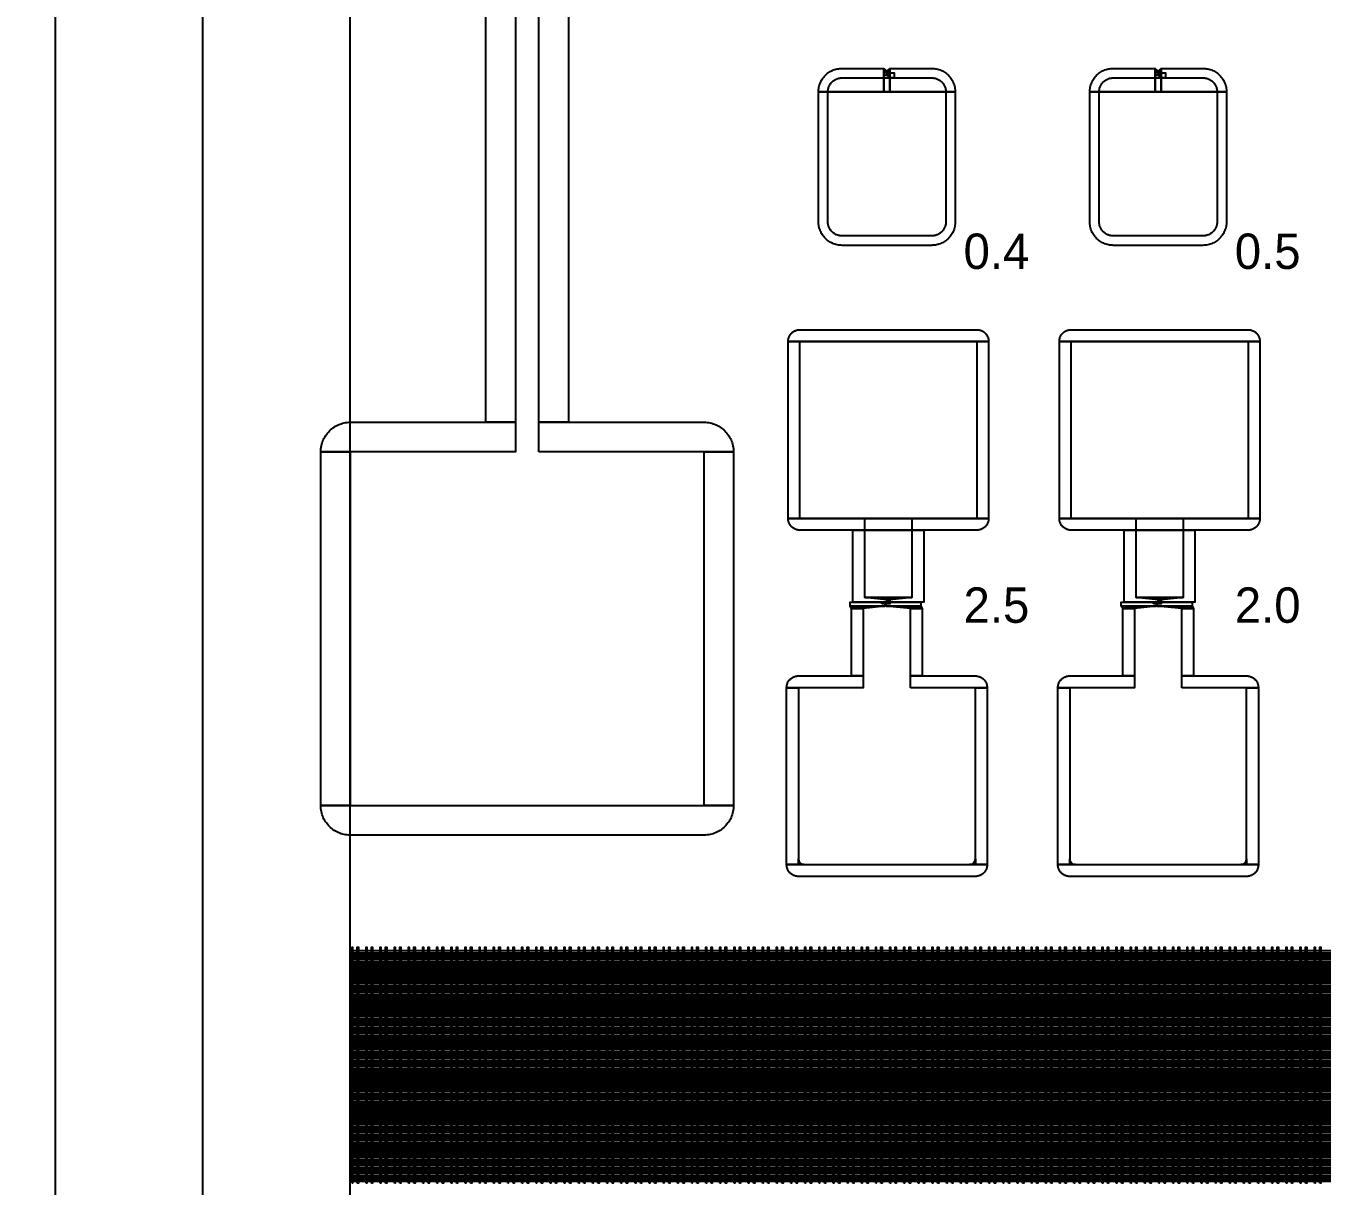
# Model space of a CAD drawing. Extents: x -50000 to 50000, y -50000 to 50000.
# Drawn here: x 28850 to 31048, y -5595 to -3628 of the extents above; entities that cross this region are included whole.
import ezdxf

# ---------------------------------------------------------------- set-up
doc = ezdxf.new("R2010")
doc.units = 0
for name, color, linetype in [('BASEMETAL', 3, 'CONTINUOUS'), ('FRAME', 14, 'CONTINUOUS'), ('MARKERS', 8, 'CONTINUOUS'), ('SECONDLAYER', 7, 'CONTINUOUS'), ('XOR3', 15, 'CONTINUOUS')]:
    doc.layers.add(name, color=color, linetype=linetype)

# ---------------------------------------------------------------- blocks, each defined once
blk = doc.blocks.new('CHIP_JARRAY')
at = {"layer": 'BASEMETAL'}
for points in [[(730, 2800), (730, 4200), (780, 4200), (780, 2800)], [(820, 2800), (820, 4200), (870, 4200), (870, 2800)], [(1294, 3360), (1294.055, 3362.093), (1294.219, 3364.181), (1294.492, 3366.257), (1294.874, 3368.316), (1295.363, 3370.353), (1295.958, 3372.361), (1296.657, 3374.335), (1297.458, 3376.269), (1298.36, 3378.16), (1299.359, 3380), (1300.453, 3381.786), (1301.639, 3383.511), (1302.914, 3385.173), (1304.274, 3386.765), (1305.716, 3388.284), (1307.235, 3389.726), (1308.827, 3391.086), (1310.489, 3392.361), (1312.214, 3393.547), (1314, 3394.641), (1315.84, 3395.64), (1317.731, 3396.542), (1319.665, 3397.343), (1321.639, 3398.042), (1323.647, 3398.637), (1325.684, 3399.126), (1327.743, 3399.508), (1329.819, 3399.781), (1331.907, 3399.945), (1334, 3400), (1405, 3400), (1405, 3360)], [(1405, 3395.5), (1405, 3399.5), (1409.8, 3395.5)], [(1405, 3388.5), (1405, 3395.5), (1409.8, 3395.5), (1409.8, 3388.5)], [(1405, 3360), (1405, 3388.5), (1415, 3388.5), (1415, 3360)], [(1410.2, 3395.5), (1415, 3399.5), (1415, 3395.5)], [(1410.2, 3388.5), (1410.2, 3395.5), (1415, 3395.5), (1415, 3388.5)], [(1415, 3360), (1415, 3400), (1486, 3400), (1488.093, 3399.945), (1490.181, 3399.781), (1492.257, 3399.508), (1494.316, 3399.126), (1496.353, 3398.637), (1498.361, 3398.042), (1500.335, 3397.343), (1502.269, 3396.542), (1504.16, 3395.64), (1506, 3394.641), (1507.786, 3393.547), (1509.511, 3392.361), (1511.173, 3391.086), (1512.765, 3389.726), (1514.284, 3388.284), (1515.726, 3386.765), (1517.086, 3385.173), (1518.361, 3383.511), (1519.547, 3381.786), (1520.641, 3380), (1521.64, 3378.16), (1522.542, 3376.269), (1523.343, 3374.335), (1524.042, 3372.361), (1524.637, 3370.353), (1525.126, 3368.316), (1525.508, 3366.257), (1525.781, 3364.181), (1525.945, 3362.093), (1526, 3360)], [(1754, 3360), (1754.055, 3362.093), (1754.219, 3364.181), (1754.492, 3366.257), (1754.874, 3368.316), (1755.363, 3370.353), (1755.958, 3372.361), (1756.657, 3374.335), (1757.458, 3376.269), (1758.36, 3378.16), (1759.359, 3380), (1760.453, 3381.786), (1761.639, 3383.511), (1762.914, 3385.173), (1764.274, 3386.765), (1765.716, 3388.284), (1767.235, 3389.726), (1768.827, 3391.086), (1770.489, 3392.361), (1772.214, 3393.547), (1774, 3394.641), (1775.84, 3395.64), (1777.731, 3396.542), (1779.665, 3397.343), (1781.639, 3398.042), (1783.647, 3398.637), (1785.684, 3399.126), (1787.743, 3399.508), (1789.819, 3399.781), (1791.907, 3399.945), (1794, 3400), (1865, 3400), (1865, 3360)], [(1865, 3395.5), (1865, 3399.5), (1869.75, 3395.5)], [(1865, 3388.5), (1865, 3395.5), (1869.75, 3395.5), (1869.75, 3388.5)], [(1865, 3360), (1865, 3388.5), (1875, 3388.5), (1875, 3360)], [(1870.25, 3395.5), (1875, 3399.5), (1875, 3395.5)], [(1870.25, 3388.5), (1870.25, 3395.5), (1875, 3395.5), (1875, 3388.5)], [(1875, 3360), (1875, 3400), (1946, 3400), (1948.093, 3399.945), (1950.181, 3399.781), (1952.257, 3399.508), (1954.316, 3399.126), (1956.353, 3398.637), (1958.361, 3398.042), (1960.335, 3397.343), (1962.269, 3396.542), (1964.16, 3395.64), (1966, 3394.641), (1967.786, 3393.547), (1969.511, 3392.361), (1971.173, 3391.086), (1972.765, 3389.726), (1974.284, 3388.284), (1975.726, 3386.765), (1977.086, 3385.173), (1978.361, 3383.511), (1979.547, 3381.786), (1980.641, 3380), (1981.64, 3378.16), (1982.542, 3376.269), (1983.343, 3374.335), (1984.042, 3372.361), (1984.637, 3370.353), (1985.126, 3368.316), (1985.508, 3366.257), (1985.781, 3364.181), (1985.945, 3362.093), (1986, 3360)], [(1334, 3100), (1331.907, 3100.055), (1329.819, 3100.219), (1327.743, 3100.492), (1325.684, 3100.874), (1323.647, 3101.363), (1321.639, 3101.958), (1319.665, 3102.657), (1317.731, 3103.458), (1315.84, 3104.36), (1314, 3105.359), (1312.214, 3106.453), (1310.489, 3107.639), (1308.827, 3108.914), (1307.235, 3110.274), (1305.716, 3111.716), (1304.274, 3113.235), (1302.914, 3114.827), (1301.639, 3116.489), (1300.453, 3118.214), (1299.359, 3120), (1298.36, 3121.84), (1297.458, 3123.731), (1296.657, 3125.665), (1295.958, 3127.639), (1295.363, 3129.647), (1294.874, 3131.684), (1294.492, 3133.743), (1294.219, 3135.819), (1294.055, 3137.907), (1294, 3140), (1294, 3360), (1526, 3360), (1526, 3140), (1525.945, 3137.907), (1525.781, 3135.819), (1525.508, 3133.743), (1525.126, 3131.684), (1524.637, 3129.647), (1524.042, 3127.639), (1523.343, 3125.665), (1522.542, 3123.731), (1521.64, 3121.84), (1520.641, 3120), (1519.547, 3118.214), (1518.361, 3116.489), (1517.086, 3114.827), (1515.726, 3113.235), (1514.284, 3111.716), (1512.765, 3110.274), (1511.173, 3108.914), (1509.511, 3107.639), (1507.786, 3106.453), (1506, 3105.359), (1504.16, 3104.36), (1502.269, 3103.458), (1500.335, 3102.657), (1498.361, 3101.958), (1496.353, 3101.363), (1494.316, 3100.874), (1492.257, 3100.492), (1490.181, 3100.219), (1488.093, 3100.055), (1486, 3100)], [(1794, 3100), (1791.907, 3100.055), (1789.819, 3100.219), (1787.743, 3100.492), (1785.684, 3100.874), (1783.647, 3101.363), (1781.639, 3101.958), (1779.665, 3102.657), (1777.731, 3103.458), (1775.84, 3104.36), (1774, 3105.359), (1772.214, 3106.453), (1770.489, 3107.639), (1768.827, 3108.914), (1767.235, 3110.274), (1765.716, 3111.716), (1764.274, 3113.235), (1762.914, 3114.827), (1761.639, 3116.489), (1760.453, 3118.214), (1759.359, 3120), (1758.36, 3121.84), (1757.458, 3123.731), (1756.657, 3125.665), (1755.958, 3127.639), (1755.363, 3129.647), (1754.874, 3131.684), (1754.492, 3133.743), (1754.219, 3135.819), (1754.055, 3137.907), (1754, 3140), (1754, 3360), (1986, 3360), (1986, 3140), (1985.945, 3137.907), (1985.781, 3135.819), (1985.508, 3133.743), (1985.126, 3131.684), (1984.637, 3129.647), (1984.042, 3127.639), (1983.343, 3125.665), (1982.542, 3123.731), (1981.64, 3121.84), (1980.641, 3120), (1979.547, 3118.214), (1978.361, 3116.489), (1977.086, 3114.827), (1975.726, 3113.235), (1974.284, 3111.716), (1972.765, 3110.274), (1971.173, 3108.914), (1969.511, 3107.639), (1967.786, 3106.453), (1966, 3105.359), (1964.16, 3104.36), (1962.269, 3103.458), (1960.335, 3102.657), (1958.361, 3101.958), (1956.353, 3101.363), (1954.316, 3100.874), (1952.257, 3100.492), (1950.181, 3100.219), (1948.093, 3100.055), (1946, 3100)], [(1242.5, 2937), (1242.527, 2938.047), (1242.61, 2939.091), (1242.746, 2940.129), (1242.937, 2941.158), (1243.181, 2942.176), (1243.479, 2943.18), (1243.828, 2944.167), (1244.229, 2945.135), (1244.68, 2946.08), (1245.179, 2947), (1245.727, 2947.893), (1246.32, 2948.756), (1246.957, 2949.586), (1247.637, 2950.383), (1248.358, 2951.142), (1249.117, 2951.863), (1249.914, 2952.543), (1250.744, 2953.18), (1251.607, 2953.773), (1252.5, 2954.321), (1253.42, 2954.82), (1254.365, 2955.271), (1255.333, 2955.672), (1256.32, 2956.021), (1257.324, 2956.319), (1258.342, 2956.563), (1259.371, 2956.754), (1260.409, 2956.89), (1261.453, 2956.973), (1262.5, 2957), (1562.5, 2957), (1563.547, 2956.973), (1564.591, 2956.89), (1565.629, 2956.754), (1566.658, 2956.563), (1567.676, 2956.319), (1568.68, 2956.021), (1569.667, 2955.672), (1570.635, 2955.271), (1571.58, 2954.82), (1572.5, 2954.321), (1573.393, 2953.773), (1574.256, 2953.18), (1575.086, 2952.543), (1575.883, 2951.863), (1576.642, 2951.142), (1577.363, 2950.383), (1578.043, 2949.586), (1578.68, 2948.756), (1579.273, 2947.893), (1579.821, 2947), (1580.32, 2946.08), (1580.771, 2945.135), (1581.172, 2944.167), (1581.521, 2943.18), (1581.819, 2942.176), (1582.063, 2941.158), (1582.254, 2940.129), (1582.39, 2939.091), (1582.473, 2938.047), (1582.5, 2937)], [(1702.5, 2937), (1702.527, 2938.047), (1702.61, 2939.091), (1702.746, 2940.129), (1702.937, 2941.158), (1703.181, 2942.176), (1703.479, 2943.18), (1703.828, 2944.167), (1704.229, 2945.135), (1704.68, 2946.08), (1705.179, 2947), (1705.727, 2947.893), (1706.32, 2948.756), (1706.957, 2949.586), (1707.637, 2950.383), (1708.358, 2951.142), (1709.117, 2951.863), (1709.914, 2952.543), (1710.744, 2953.18), (1711.607, 2953.773), (1712.5, 2954.321), (1713.42, 2954.82), (1714.365, 2955.271), (1715.333, 2955.672), (1716.32, 2956.021), (1717.324, 2956.319), (1718.342, 2956.563), (1719.371, 2956.754), (1720.409, 2956.89), (1721.453, 2956.973), (1722.5, 2957), (2022.5, 2957), (2023.547, 2956.973), (2024.591, 2956.89), (2025.629, 2956.754), (2026.658, 2956.563), (2027.676, 2956.319), (2028.68, 2956.021), (2029.667, 2955.672), (2030.635, 2955.271), (2031.58, 2954.82), (2032.5, 2954.321), (2033.393, 2953.773), (2034.256, 2953.18), (2035.086, 2952.543), (2035.883, 2951.863), (2036.642, 2951.142), (2037.363, 2950.383), (2038.043, 2949.586), (2038.68, 2948.756), (2039.273, 2947.893), (2039.821, 2947), (2040.32, 2946.08), (2040.771, 2945.135), (2041.172, 2944.167), (2041.521, 2943.18), (2041.819, 2942.176), (2042.063, 2941.158), (2042.254, 2940.129), (2042.39, 2939.091), (2042.473, 2938.047), (2042.5, 2937)], [(1242.5, 2637), (1242.5, 2937), (1582.5, 2937), (1582.5, 2637)], [(1702.5, 2637), (1702.5, 2937), (2042.5, 2937), (2042.5, 2637)], [(450, 2750), (450.069, 2752.617), (450.274, 2755.226), (450.616, 2757.822), (451.093, 2760.396), (451.704, 2762.941), (452.447, 2765.451), (453.321, 2767.918), (454.323, 2770.337), (455.45, 2772.7), (456.699, 2775), (458.066, 2777.232), (459.549, 2779.389), (461.143, 2781.466), (462.843, 2783.457), (464.645, 2785.355), (466.543, 2787.157), (468.534, 2788.857), (470.611, 2790.451), (472.768, 2791.934), (475, 2793.301), (477.3, 2794.55), (479.663, 2795.677), (482.082, 2796.679), (484.549, 2797.553), (487.059, 2798.296), (489.604, 2798.907), (492.178, 2799.384), (494.774, 2799.726), (497.383, 2799.931), (500, 2800), (780, 2800), (780, 2750)], [(820, 2750), (820, 2800), (1100, 2800), (1102.617, 2799.931), (1105.226, 2799.726), (1107.822, 2799.384), (1110.396, 2798.907), (1112.941, 2798.296), (1115.451, 2797.553), (1117.918, 2796.679), (1120.337, 2795.677), (1122.7, 2794.55), (1125, 2793.301), (1127.232, 2791.934), (1129.389, 2790.451), (1131.466, 2788.857), (1133.457, 2787.157), (1135.355, 2785.355), (1137.157, 2783.457), (1138.857, 2781.466), (1140.451, 2779.389), (1141.934, 2777.232), (1143.301, 2775), (1144.55, 2772.7), (1145.677, 2770.337), (1146.679, 2767.918), (1147.553, 2765.451), (1148.296, 2762.941), (1148.907, 2760.396), (1149.384, 2757.822), (1149.726, 2755.226), (1149.931, 2752.617), (1150, 2750)], [(450, 2150), (450, 2750), (500, 2750), (500, 2150)], [(1100, 2150), (1100, 2750), (1150, 2750), (1150, 2150)], [(1262.5, 2617), (1261.453, 2617.027), (1260.409, 2617.11), (1259.371, 2617.246), (1258.342, 2617.437), (1257.324, 2617.681), (1256.32, 2617.979), (1255.333, 2618.328), (1254.365, 2618.729), (1253.42, 2619.18), (1252.5, 2619.679), (1251.607, 2620.227), (1250.744, 2620.82), (1249.914, 2621.457), (1249.117, 2622.137), (1248.358, 2622.858), (1247.637, 2623.617), (1246.957, 2624.414), (1246.32, 2625.244), (1245.727, 2626.107), (1245.179, 2627), (1244.68, 2627.92), (1244.229, 2628.865), (1243.828, 2629.833), (1243.479, 2630.82), (1243.181, 2631.824), (1242.937, 2632.842), (1242.746, 2633.871), (1242.61, 2634.909), (1242.527, 2635.953), (1242.5, 2637), (1582.5, 2637), (1582.473, 2635.953), (1582.39, 2634.909), (1582.254, 2633.871), (1582.063, 2632.842), (1581.819, 2631.824), (1581.521, 2630.82), (1581.172, 2629.833), (1580.771, 2628.865), (1580.32, 2627.92), (1579.821, 2627), (1579.273, 2626.107), (1578.68, 2625.244), (1578.043, 2624.414), (1577.363, 2623.617), (1576.642, 2622.858), (1575.883, 2622.137), (1575.086, 2621.457), (1574.256, 2620.82), (1573.393, 2620.227), (1572.5, 2619.679), (1571.58, 2619.18), (1570.635, 2618.729), (1569.667, 2618.328), (1568.68, 2617.979), (1567.676, 2617.681), (1566.658, 2617.437), (1565.629, 2617.246), (1564.591, 2617.11), (1563.547, 2617.027), (1562.5, 2617)], [(1352.5, 2495), (1352.5, 2617), (1472.5, 2617), (1472.5, 2495)], [(1722.5, 2617), (1721.453, 2617.027), (1720.409, 2617.11), (1719.371, 2617.246), (1718.342, 2617.437), (1717.324, 2617.681), (1716.32, 2617.979), (1715.333, 2618.328), (1714.365, 2618.729), (1713.42, 2619.18), (1712.5, 2619.679), (1711.607, 2620.227), (1710.744, 2620.82), (1709.914, 2621.457), (1709.117, 2622.137), (1708.358, 2622.858), (1707.637, 2623.617), (1706.957, 2624.414), (1706.32, 2625.244), (1705.727, 2626.107), (1705.179, 2627), (1704.68, 2627.92), (1704.229, 2628.865), (1703.828, 2629.833), (1703.479, 2630.82), (1703.181, 2631.824), (1702.937, 2632.842), (1702.746, 2633.871), (1702.61, 2634.909), (1702.527, 2635.953), (1702.5, 2637), (2042.5, 2637), (2042.473, 2635.953), (2042.39, 2634.909), (2042.254, 2633.871), (2042.063, 2632.842), (2041.819, 2631.824), (2041.521, 2630.82), (2041.172, 2629.833), (2040.771, 2628.865), (2040.32, 2627.92), (2039.821, 2627), (2039.273, 2626.107), (2038.68, 2625.244), (2038.043, 2624.414), (2037.363, 2623.617), (2036.642, 2622.858), (2035.883, 2622.137), (2035.086, 2621.457), (2034.256, 2620.82), (2033.393, 2620.227), (2032.5, 2619.679), (2031.58, 2619.18), (2030.635, 2618.729), (2029.667, 2618.328), (2028.68, 2617.979), (2027.676, 2617.681), (2026.658, 2617.437), (2025.629, 2617.246), (2024.591, 2617.11), (2023.547, 2617.027), (2022.5, 2617)], [(1812.5, 2495), (1812.5, 2617), (1932.5, 2617), (1932.5, 2495)], [(1347.5, 2488), (1347.5, 2495), (1406.25, 2495), (1406.25, 2488)], [(1350, 2484), (1347.5, 2488), (1406.25, 2488), (1370, 2484)], [(1350, 2370), (1350, 2484), (1370, 2484), (1370, 2370)], [(1408.75, 2488), (1408.75, 2495), (1467.5, 2495), (1467.5, 2488)], [(1450, 2484), (1408.75, 2488), (1467.5, 2488), (1470, 2484)], [(1450, 2370), (1450, 2484), (1470, 2484), (1470, 2370)], [(1807.5, 2488), (1807.5, 2495), (1866.5, 2495), (1866.5, 2488)], [(1810, 2484), (1807.5, 2488), (1866.5, 2488), (1830, 2484)], [(1810, 2370), (1810, 2484), (1830, 2484), (1830, 2370)], [(1868.5, 2488), (1868.5, 2495), (1927.5, 2495), (1927.5, 2488)], [(1910, 2484), (1868.5, 2488), (1927.5, 2488), (1930, 2484)], [(1910, 2370), (1910, 2484), (1930, 2484), (1930, 2370)], [(1240, 2350), (1240.027, 2351.047), (1240.11, 2352.091), (1240.246, 2353.129), (1240.437, 2354.158), (1240.681, 2355.176), (1240.979, 2356.18), (1241.328, 2357.167), (1241.729, 2358.135), (1242.18, 2359.08), (1242.679, 2360), (1243.227, 2360.893), (1243.82, 2361.756), (1244.457, 2362.586), (1245.137, 2363.383), (1245.858, 2364.142), (1246.617, 2364.863), (1247.414, 2365.543), (1248.244, 2366.18), (1249.107, 2366.773), (1250, 2367.321), (1250.92, 2367.82), (1251.865, 2368.271), (1252.833, 2368.672), (1253.82, 2369.021), (1254.824, 2369.319), (1255.842, 2369.563), (1256.871, 2369.754), (1257.909, 2369.89), (1258.953, 2369.973), (1260, 2370), (1370, 2370), (1370, 2350)], [(1450, 2350), (1450, 2370), (1560, 2370), (1561.047, 2369.973), (1562.091, 2369.89), (1563.129, 2369.754), (1564.158, 2369.563), (1565.176, 2369.319), (1566.18, 2369.021), (1567.167, 2368.672), (1568.135, 2368.271), (1569.08, 2367.82), (1570, 2367.321), (1570.893, 2366.773), (1571.756, 2366.18), (1572.586, 2365.543), (1573.383, 2364.863), (1574.142, 2364.142), (1574.863, 2363.383), (1575.543, 2362.586), (1576.18, 2361.756), (1576.773, 2360.893), (1577.321, 2360), (1577.82, 2359.08), (1578.271, 2358.135), (1578.672, 2357.167), (1579.021, 2356.18), (1579.319, 2355.176), (1579.563, 2354.158), (1579.754, 2353.129), (1579.89, 2352.091), (1579.973, 2351.047), (1580, 2350)], [(1700, 2350), (1700.027, 2351.047), (1700.11, 2352.091), (1700.246, 2353.129), (1700.437, 2354.158), (1700.681, 2355.176), (1700.979, 2356.18), (1701.328, 2357.167), (1701.729, 2358.135), (1702.18, 2359.08), (1702.679, 2360), (1703.227, 2360.893), (1703.82, 2361.756), (1704.457, 2362.586), (1705.137, 2363.383), (1705.858, 2364.142), (1706.617, 2364.863), (1707.414, 2365.543), (1708.244, 2366.18), (1709.107, 2366.773), (1710, 2367.321), (1710.92, 2367.82), (1711.865, 2368.271), (1712.833, 2368.672), (1713.82, 2369.021), (1714.824, 2369.319), (1715.842, 2369.563), (1716.871, 2369.754), (1717.909, 2369.89), (1718.953, 2369.973), (1720, 2370), (1830, 2370), (1830, 2350)], [(1910, 2350), (1910, 2370), (2020, 2370), (2021.047, 2369.973), (2022.091, 2369.89), (2023.129, 2369.754), (2024.158, 2369.563), (2025.176, 2369.319), (2026.18, 2369.021), (2027.167, 2368.672), (2028.135, 2368.271), (2029.08, 2367.82), (2030, 2367.321), (2030.893, 2366.773), (2031.756, 2366.18), (2032.586, 2365.543), (2033.383, 2364.863), (2034.142, 2364.142), (2034.863, 2363.383), (2035.543, 2362.586), (2036.18, 2361.756), (2036.773, 2360.893), (2037.321, 2360), (2037.82, 2359.08), (2038.271, 2358.135), (2038.672, 2357.167), (2039.021, 2356.18), (2039.319, 2355.176), (2039.563, 2354.158), (2039.754, 2353.129), (2039.89, 2352.091), (2039.973, 2351.047), (2040, 2350)], [(1240, 2050), (1240, 2350), (1260, 2350), (1260, 2050)], [(1560, 2050), (1560, 2350), (1580, 2350), (1580, 2050)], [(1700, 2050), (1700, 2350), (1720, 2350), (1720, 2050)], [(2020, 2050), (2020, 2350), (2040, 2350), (2040, 2050)], [(500, 2100), (497.383, 2100.069), (494.774, 2100.274), (492.178, 2100.616), (489.604, 2101.093), (487.059, 2101.704), (484.549, 2102.447), (482.082, 2103.321), (479.663, 2104.323), (477.3, 2105.45), (475, 2106.699), (472.768, 2108.066), (470.611, 2109.549), (468.534, 2111.143), (466.543, 2112.843), (464.645, 2114.645), (462.843, 2116.543), (461.143, 2118.534), (459.549, 2120.611), (458.066, 2122.768), (456.699, 2125), (455.45, 2127.3), (454.323, 2129.663), (453.321, 2132.082), (452.447, 2134.549), (451.704, 2137.059), (451.093, 2139.604), (450.616, 2142.178), (450.274, 2144.774), (450.069, 2147.383), (450, 2150), (1150, 2150), (1149.931, 2147.383), (1149.726, 2144.774), (1149.384, 2142.178), (1148.907, 2139.604), (1148.296, 2137.059), (1147.553, 2134.549), (1146.679, 2132.082), (1145.677, 2129.663), (1144.55, 2127.3), (1143.301, 2125), (1141.934, 2122.768), (1140.451, 2120.611), (1138.857, 2118.534), (1137.157, 2116.543), (1135.355, 2114.645), (1133.457, 2112.843), (1131.466, 2111.143), (1129.389, 2109.549), (1127.232, 2108.066), (1125, 2106.699), (1122.7, 2105.45), (1120.337, 2104.323), (1117.918, 2103.321), (1115.451, 2102.447), (1112.941, 2101.704), (1110.396, 2101.093), (1107.822, 2100.616), (1105.226, 2100.274), (1102.617, 2100.069), (1100, 2100)], [(1260, 2030), (1258.953, 2030.027), (1257.909, 2030.11), (1256.871, 2030.246), (1255.842, 2030.437), (1254.824, 2030.681), (1253.82, 2030.979), (1252.833, 2031.328), (1251.865, 2031.729), (1250.92, 2032.18), (1250, 2032.679), (1249.107, 2033.227), (1248.244, 2033.82), (1247.414, 2034.457), (1246.617, 2035.137), (1245.858, 2035.858), (1245.137, 2036.617), (1244.457, 2037.414), (1243.82, 2038.244), (1243.227, 2039.107), (1242.679, 2040), (1242.18, 2040.92), (1241.729, 2041.865), (1241.328, 2042.833), (1240.979, 2043.82), (1240.681, 2044.824), (1240.437, 2045.842), (1240.246, 2046.871), (1240.11, 2047.909), (1240.027, 2048.953), (1240, 2050), (1580, 2050), (1579.973, 2048.953), (1579.89, 2047.909), (1579.754, 2046.871), (1579.563, 2045.842), (1579.319, 2044.824), (1579.021, 2043.82), (1578.672, 2042.833), (1578.271, 2041.865), (1577.82, 2040.92), (1577.321, 2040), (1576.773, 2039.107), (1576.18, 2038.244), (1575.543, 2037.414), (1574.863, 2036.617), (1574.142, 2035.858), (1573.383, 2035.137), (1572.586, 2034.457), (1571.756, 2033.82), (1570.893, 2033.227), (1570, 2032.679), (1569.08, 2032.18), (1568.135, 2031.729), (1567.167, 2031.328), (1566.18, 2030.979), (1565.176, 2030.681), (1564.158, 2030.437), (1563.129, 2030.246), (1562.091, 2030.11), (1561.047, 2030.027), (1560, 2030)], [(1260, 2050), (1260, 2060), (1260.055, 2058.955), (1260.219, 2057.921), (1260.489, 2056.91), (1260.865, 2055.933), (1261.34, 2055), (1261.91, 2054.122), (1262.569, 2053.309), (1263.309, 2052.569), (1264.122, 2051.91), (1265, 2051.34), (1265.933, 2050.865), (1266.91, 2050.489), (1267.921, 2050.219), (1268.955, 2050.055), (1270, 2050)], [(1550, 2050), (1551.045, 2050.055), (1552.079, 2050.219), (1553.09, 2050.489), (1554.067, 2050.865), (1555, 2051.34), (1555.878, 2051.91), (1556.691, 2052.569), (1557.431, 2053.309), (1558.09, 2054.122), (1558.66, 2055), (1559.135, 2055.933), (1559.511, 2056.91), (1559.781, 2057.921), (1559.945, 2058.955), (1560, 2060), (1560, 2050)], [(1720, 2030), (1718.953, 2030.027), (1717.909, 2030.11), (1716.871, 2030.246), (1715.842, 2030.437), (1714.824, 2030.681), (1713.82, 2030.979), (1712.833, 2031.328), (1711.865, 2031.729), (1710.92, 2032.18), (1710, 2032.679), (1709.107, 2033.227), (1708.244, 2033.82), (1707.414, 2034.457), (1706.617, 2035.137), (1705.858, 2035.858), (1705.137, 2036.617), (1704.457, 2037.414), (1703.82, 2038.244), (1703.227, 2039.107), (1702.679, 2040), (1702.18, 2040.92), (1701.729, 2041.865), (1701.328, 2042.833), (1700.979, 2043.82), (1700.681, 2044.824), (1700.437, 2045.842), (1700.246, 2046.871), (1700.11, 2047.909), (1700.027, 2048.953), (1700, 2050), (2040, 2050), (2039.973, 2048.953), (2039.89, 2047.909), (2039.754, 2046.871), (2039.563, 2045.842), (2039.319, 2044.824), (2039.021, 2043.82), (2038.672, 2042.833), (2038.271, 2041.865), (2037.82, 2040.92), (2037.321, 2040), (2036.773, 2039.107), (2036.18, 2038.244), (2035.543, 2037.414), (2034.863, 2036.617), (2034.142, 2035.858), (2033.383, 2035.137), (2032.586, 2034.457), (2031.756, 2033.82), (2030.893, 2033.227), (2030, 2032.679), (2029.08, 2032.18), (2028.135, 2031.729), (2027.167, 2031.328), (2026.18, 2030.979), (2025.176, 2030.681), (2024.158, 2030.437), (2023.129, 2030.246), (2022.091, 2030.11), (2021.047, 2030.027), (2020, 2030)], [(1720, 2050), (1720, 2060), (1720.055, 2058.955), (1720.219, 2057.921), (1720.489, 2056.91), (1720.865, 2055.933), (1721.34, 2055), (1721.91, 2054.122), (1722.569, 2053.309), (1723.309, 2052.569), (1724.122, 2051.91), (1725, 2051.34), (1725.933, 2050.865), (1726.91, 2050.489), (1727.921, 2050.219), (1728.955, 2050.055), (1730, 2050)], [(2010, 2050), (2011.045, 2050.055), (2012.079, 2050.219), (2013.09, 2050.489), (2014.067, 2050.865), (2015, 2051.34), (2015.878, 2051.91), (2016.691, 2052.569), (2017.431, 2053.309), (2018.09, 2054.122), (2018.66, 2055), (2019.135, 2055.933), (2019.511, 2056.91), (2019.781, 2057.921), (2019.945, 2058.955), (2020, 2060), (2020, 2050)], [(500, 1900), (500, 1904.3), (6500, 1904.3), (6500, 1900)], [(500, 1897), (500, 1899), (6500, 1899), (6500, 1897)], [(500, 1894), (500, 1896.4), (6500, 1896.4), (6500, 1894)], [(500, 1891), (500, 1893), (6500, 1893), (6500, 1891)], [(500, 1886), (500, 1890.3), (6500, 1890.3), (6500, 1886)], [(500, 1883), (500, 1885), (6500, 1885), (6500, 1883)], [(500, 1880), (500, 1882.4), (6500, 1882.4), (6500, 1880)], [(500, 1877), (500, 1879), (6500, 1879), (6500, 1877)], [(500, 1872), (500, 1876.3), (6500, 1876.3), (6500, 1872)], [(500, 1869), (500, 1871), (6500, 1871), (6500, 1869)], [(500, 1866), (500, 1868.4), (6500, 1868.4), (6500, 1866)], [(500, 1863), (500, 1865), (6500, 1865), (6500, 1863)], [(500, 1858), (500, 1862.3), (6500, 1862.3), (6500, 1858)], [(500, 1855), (500, 1857), (6500, 1857), (6500, 1855)], [(500, 1852), (500, 1854.4), (6500, 1854.4), (6500, 1852)], [(500, 1849), (500, 1851), (6500, 1851), (6500, 1849)], [(500, 1844), (500, 1848.3), (6500, 1848.3), (6500, 1844)], [(500, 1841), (500, 1843), (6500, 1843), (6500, 1841)], [(500, 1838), (500, 1840.4), (6500, 1840.4), (6500, 1838)], [(500, 1835), (500, 1837), (6500, 1837), (6500, 1835)], [(500, 1830), (500, 1834.3), (6500, 1834.3), (6500, 1830)], [(500, 1827), (500, 1829), (6500, 1829), (6500, 1827)], [(500, 1824), (500, 1826.4), (6500, 1826.4), (6500, 1824)], [(500, 1821), (500, 1823), (6500, 1823), (6500, 1821)], [(500, 1816), (500, 1820.3), (6500, 1820.3), (6500, 1816)], [(500, 1813), (500, 1815), (6500, 1815), (6500, 1813)], [(500, 1810), (500, 1812.4), (6500, 1812.4), (6500, 1810)], [(500, 1807), (500, 1809), (6500, 1809), (6500, 1807)], [(500, 1802), (500, 1806.3), (6500, 1806.3), (6500, 1802)], [(500, 1799), (500, 1801), (6500, 1801), (6500, 1799)], [(500, 1796), (500, 1798.4), (6500, 1798.4), (6500, 1796)], [(500, 1793), (500, 1795), (6500, 1795), (6500, 1793)], [(500, 1788), (500, 1792.3), (6500, 1792.3), (6500, 1788)], [(500, 1785), (500, 1787), (6500, 1787), (6500, 1785)], [(500, 1782), (500, 1784.4), (6500, 1784.4), (6500, 1782)], [(500, 1779), (500, 1781), (6500, 1781), (6500, 1779)], [(500, 1774), (500, 1778.3), (6500, 1778.3), (6500, 1774)], [(500, 1771), (500, 1773), (6500, 1773), (6500, 1771)], [(500, 1768), (500, 1770.4), (6500, 1770.4), (6500, 1768)], [(500, 1765), (500, 1767), (6500, 1767), (6500, 1765)], [(500, 1760), (500, 1764.3), (6500, 1764.3), (6500, 1760)], [(500, 1757), (500, 1759), (6500, 1759), (6500, 1757)], [(500, 1754), (500, 1756.4), (6500, 1756.4), (6500, 1754)], [(500, 1751), (500, 1753), (6500, 1753), (6500, 1751)], [(500, 1746), (500, 1750.3), (6500, 1750.3), (6500, 1746)], [(500, 1743), (500, 1745), (6500, 1745), (6500, 1743)], [(500, 1740), (500, 1742.4), (6500, 1742.4), (6500, 1740)], [(500, 1737), (500, 1739), (6500, 1739), (6500, 1737)], [(500, 1732), (500, 1736.3), (6500, 1736.3), (6500, 1732)], [(500, 1729), (500, 1731), (6500, 1731), (6500, 1729)], [(500, 1726), (500, 1728.4), (6500, 1728.4), (6500, 1726)], [(500, 1723), (500, 1725), (6500, 1725), (6500, 1723)], [(500, 1718), (500, 1722.3), (6500, 1722.3), (6500, 1718)], [(500, 1715), (500, 1717), (6500, 1717), (6500, 1715)], [(500, 1712), (500, 1714.4), (6500, 1714.4), (6500, 1712)], [(500, 1709), (500, 1711), (6500, 1711), (6500, 1709)], [(500, 1704), (500, 1708.3), (6500, 1708.3), (6500, 1704)], [(500, 1701), (500, 1703), (6500, 1703), (6500, 1701)], [(500, 1698), (500, 1700.4), (6500, 1700.4), (6500, 1698)], [(500, 1695), (500, 1697), (6500, 1697), (6500, 1695)], [(500, 1690), (500, 1694.3), (6500, 1694.3), (6500, 1690)], [(500, 1687), (500, 1689), (6500, 1689), (6500, 1687)], [(500, 1684), (500, 1686.4), (6500, 1686.4), (6500, 1684)], [(500, 1681), (500, 1683), (6500, 1683), (6500, 1681)], [(500, 1676), (500, 1680.3), (6500, 1680.3), (6500, 1676)], [(500, 1673), (500, 1675), (6500, 1675), (6500, 1673)], [(500, 1670), (500, 1672.4), (6500, 1672.4), (6500, 1670)], [(500, 1667), (500, 1669), (6500, 1669), (6500, 1667)], [(500, 1662), (500, 1666.3), (6500, 1666.3), (6500, 1662)], [(500, 1659), (500, 1661), (6500, 1661), (6500, 1659)], [(500, 1656), (500, 1658.4), (6500, 1658.4), (6500, 1656)], [(500, 1653), (500, 1655), (6500, 1655), (6500, 1653)], [(500, 1648), (500, 1652.3), (6500, 1652.3), (6500, 1648)], [(500, 1645), (500, 1647), (6500, 1647), (6500, 1645)], [(500, 1642), (500, 1644.4), (6500, 1644.4), (6500, 1642)], [(500, 1639), (500, 1641), (6500, 1641), (6500, 1639)], [(500, 1634), (500, 1638.3), (6500, 1638.3), (6500, 1634)], [(500, 1631), (500, 1633), (6500, 1633), (6500, 1631)], [(500, 1628), (500, 1630.4), (6500, 1630.4), (6500, 1628)], [(500, 1625), (500, 1627), (6500, 1627), (6500, 1625)], [(500, 1620), (500, 1624.3), (6500, 1624.3), (6500, 1620)], [(500, 1617), (500, 1619), (6500, 1619), (6500, 1617)], [(500, 1614), (500, 1616.4), (6500, 1616.4), (6500, 1614)], [(500, 1611), (500, 1613), (6500, 1613), (6500, 1611)], [(500, 1606), (500, 1610.3), (6500, 1610.3), (6500, 1606)], [(500, 1603), (500, 1605), (6500, 1605), (6500, 1603)], [(500, 1600), (500, 1602.4), (6500, 1602.4), (6500, 1600)], [(500, 1597), (500, 1599), (6500, 1599), (6500, 1597)], [(500, 1592), (500, 1596.3), (6500, 1596.3), (6500, 1592)], [(500, 1589), (500, 1591), (6500, 1591), (6500, 1589)], [(500, 1586), (500, 1588.4), (6500, 1588.4), (6500, 1586)], [(500, 1583), (500, 1585), (6500, 1585), (6500, 1583)], [(500, 1578), (500, 1582.3), (6500, 1582.3), (6500, 1578)], [(500, 1575), (500, 1577), (6500, 1577), (6500, 1575)], [(500, 1572), (500, 1574.4), (6500, 1574.4), (6500, 1572)], [(500, 1569), (500, 1571), (6500, 1571), (6500, 1569)], [(500, 1564), (500, 1568.3), (6500, 1568.3), (6500, 1564)], [(500, 1561), (500, 1563), (6500, 1563), (6500, 1561)], [(500, 1558), (500, 1560.4), (6500, 1560.4), (6500, 1558)], [(500, 1555), (500, 1557), (6500, 1557), (6500, 1555)], [(500, 1550), (500, 1554.3), (6500, 1554.3), (6500, 1550)], [(500, 1547), (500, 1549), (6500, 1549), (6500, 1547)], [(500, 1544), (500, 1546.4), (6500, 1546.4), (6500, 1544)], [(500, 1541), (500, 1543), (6500, 1543), (6500, 1541)], [(500, 1536), (500, 1540.3), (6500, 1540.3), (6500, 1536)], [(500, 1533), (500, 1535), (6500, 1535), (6500, 1533)], [(500, 1530), (500, 1532.4), (6500, 1532.4), (6500, 1530)], [(500, 1527), (500, 1529), (6500, 1529), (6500, 1527)], [(500, 1522), (500, 1526.3), (6500, 1526.3), (6500, 1522)], [(500, 1519), (500, 1521), (6500, 1521), (6500, 1519)], [(500, 1516), (500, 1518.4), (6500, 1518.4), (6500, 1516)], [(500, 1513), (500, 1515), (6500, 1515), (6500, 1513)]]:
    blk.add_lwpolyline(points, close=True, dxfattribs=at)
at = {"layer": 'FRAME'}
for points in [[(0, 0), (0, 7000), (7000, 7000), (7000, 0)], [(500, 500), (500, 6500), (6500, 6500), (6500, 500)]]:
    blk.add_lwpolyline(points, close=True, dxfattribs=at)
at = {"layer": 'SECONDLAYER'}
for points in [[(1407.5, 3391.65), (1407.5, 3392.35), (1409.8, 3392.35), (1409.8, 3391.65)], [(1409.8, 3391.65), (1409.8, 3392.35), (1410.2, 3392.35), (1410.2, 3391.65)], [(1410.2, 3391.65), (1410.2, 3392.35), (1412.5, 3392.35), (1412.5, 3391.65)], [(1412.5, 3384), (1412.5, 3392.35), (1422.5, 3392.35), (1422.5, 3384)], [(1867.5, 3391.65), (1867.5, 3392.35), (1869.75, 3392.35), (1869.75, 3391.65)], [(1869.75, 3391.65), (1869.75, 3392.35), (1870.25, 3392.35), (1870.25, 3391.65)], [(1870.25, 3391.65), (1870.25, 3392.35), (1872.5, 3392.35), (1872.5, 3391.65)], [(1872.5, 3384), (1872.5, 3392.35), (1882.5, 3392.35), (1882.5, 3384)], [(1334, 3116), (1332.744, 3116.033), (1331.491, 3116.131), (1330.246, 3116.295), (1329.01, 3116.524), (1327.788, 3116.818), (1326.584, 3117.175), (1325.399, 3117.594), (1324.238, 3118.075), (1323.104, 3118.616), (1322, 3119.215), (1320.929, 3119.872), (1319.893, 3120.584), (1318.896, 3121.348), (1317.941, 3122.165), (1317.029, 3123.029), (1316.165, 3123.941), (1315.348, 3124.896), (1314.584, 3125.893), (1313.872, 3126.929), (1313.215, 3128), (1312.616, 3129.104), (1312.075, 3130.238), (1311.594, 3131.399), (1311.175, 3132.584), (1310.818, 3133.788), (1310.524, 3135.01), (1310.295, 3136.246), (1310.131, 3137.491), (1310.033, 3138.744), (1310, 3140), (1310, 3360), (1310.033, 3361.256), (1310.131, 3362.509), (1310.295, 3363.754), (1310.524, 3364.99), (1310.818, 3366.212), (1311.175, 3367.416), (1311.594, 3368.601), (1312.075, 3369.762), (1312.616, 3370.896), (1313.215, 3372), (1313.872, 3373.071), (1314.584, 3374.107), (1315.348, 3375.104), (1316.165, 3376.059), (1317.029, 3376.971), (1317.941, 3377.835), (1318.896, 3378.652), (1319.893, 3379.416), (1320.929, 3380.128), (1322, 3380.785), (1323.104, 3381.384), (1324.238, 3381.925), (1325.399, 3382.406), (1326.584, 3382.825), (1327.788, 3383.182), (1329.01, 3383.476), (1330.246, 3383.705), (1331.491, 3383.869), (1332.744, 3383.967), (1334, 3384), (1486, 3384), (1487.256, 3383.967), (1488.509, 3383.869), (1489.754, 3383.705), (1490.99, 3383.476), (1492.212, 3383.182), (1493.416, 3382.825), (1494.601, 3382.406), (1495.762, 3381.925), (1496.896, 3381.384), (1498, 3380.785), (1499.071, 3380.128), (1500.107, 3379.416), (1501.104, 3378.652), (1502.059, 3377.835), (1502.971, 3376.971), (1503.835, 3376.059), (1504.652, 3375.104), (1505.416, 3374.107), (1506.128, 3373.071), (1506.785, 3372), (1507.384, 3370.896), (1507.925, 3369.762), (1508.406, 3368.601), (1508.825, 3367.416), (1509.182, 3366.212), (1509.476, 3364.99), (1509.705, 3363.754), (1509.869, 3362.509), (1509.967, 3361.256), (1510, 3360), (1510, 3140), (1509.967, 3138.744), (1509.869, 3137.491), (1509.705, 3136.246), (1509.476, 3135.01), (1509.182, 3133.788), (1508.825, 3132.584), (1508.406, 3131.399), (1507.925, 3130.238), (1507.384, 3129.104), (1506.785, 3128), (1506.128, 3126.929), (1505.416, 3125.893), (1504.652, 3124.896), (1503.835, 3123.941), (1502.971, 3123.029), (1502.059, 3122.165), (1501.104, 3121.348), (1500.107, 3120.584), (1499.071, 3119.872), (1498, 3119.215), (1496.896, 3118.616), (1495.762, 3118.075), (1494.601, 3117.594), (1493.416, 3117.175), (1492.212, 3116.818), (1490.99, 3116.524), (1489.754, 3116.295), (1488.509, 3116.131), (1487.256, 3116.033), (1486, 3116)], [(1794, 3116), (1792.744, 3116.033), (1791.491, 3116.131), (1790.246, 3116.295), (1789.01, 3116.524), (1787.788, 3116.818), (1786.584, 3117.175), (1785.399, 3117.594), (1784.238, 3118.075), (1783.104, 3118.616), (1782, 3119.215), (1780.929, 3119.872), (1779.893, 3120.584), (1778.896, 3121.348), (1777.941, 3122.165), (1777.029, 3123.029), (1776.165, 3123.941), (1775.348, 3124.896), (1774.584, 3125.893), (1773.872, 3126.929), (1773.215, 3128), (1772.616, 3129.104), (1772.075, 3130.238), (1771.594, 3131.399), (1771.175, 3132.584), (1770.818, 3133.788), (1770.524, 3135.01), (1770.295, 3136.246), (1770.131, 3137.491), (1770.033, 3138.744), (1770, 3140), (1770, 3360), (1770.033, 3361.256), (1770.131, 3362.509), (1770.295, 3363.754), (1770.524, 3364.99), (1770.818, 3366.212), (1771.175, 3367.416), (1771.594, 3368.601), (1772.075, 3369.762), (1772.616, 3370.896), (1773.215, 3372), (1773.872, 3373.071), (1774.584, 3374.107), (1775.348, 3375.104), (1776.165, 3376.059), (1777.029, 3376.971), (1777.941, 3377.835), (1778.896, 3378.652), (1779.893, 3379.416), (1780.929, 3380.128), (1782, 3380.785), (1783.104, 3381.384), (1784.238, 3381.925), (1785.399, 3382.406), (1786.584, 3382.825), (1787.788, 3383.182), (1789.01, 3383.476), (1790.246, 3383.705), (1791.491, 3383.869), (1792.744, 3383.967), (1794, 3384), (1946, 3384), (1947.256, 3383.967), (1948.509, 3383.869), (1949.754, 3383.705), (1950.99, 3383.476), (1952.212, 3383.182), (1953.416, 3382.825), (1954.601, 3382.406), (1955.762, 3381.925), (1956.896, 3381.384), (1958, 3380.785), (1959.071, 3380.128), (1960.107, 3379.416), (1961.104, 3378.652), (1962.059, 3377.835), (1962.971, 3376.971), (1963.835, 3376.059), (1964.652, 3375.104), (1965.416, 3374.107), (1966.128, 3373.071), (1966.785, 3372), (1967.384, 3370.896), (1967.925, 3369.762), (1968.406, 3368.601), (1968.825, 3367.416), (1969.182, 3366.212), (1969.476, 3364.99), (1969.705, 3363.754), (1969.869, 3362.509), (1969.967, 3361.256), (1970, 3360), (1970, 3140), (1969.967, 3138.744), (1969.869, 3137.491), (1969.705, 3136.246), (1969.476, 3135.01), (1969.182, 3133.788), (1968.825, 3132.584), (1968.406, 3131.399), (1967.925, 3130.238), (1967.384, 3129.104), (1966.785, 3128), (1966.128, 3126.929), (1965.416, 3125.893), (1964.652, 3124.896), (1963.835, 3123.941), (1962.971, 3123.029), (1962.059, 3122.165), (1961.104, 3121.348), (1960.107, 3120.584), (1959.071, 3119.872), (1958, 3119.215), (1956.896, 3118.616), (1955.762, 3118.075), (1954.601, 3117.594), (1953.416, 3117.175), (1952.212, 3116.818), (1950.99, 3116.524), (1949.754, 3116.295), (1948.509, 3116.131), (1947.256, 3116.033), (1946, 3116)], [(1262.5, 2637), (1262.5, 2937), (1562.5, 2937), (1562.5, 2637)], [(1722.5, 2637), (1722.5, 2937), (2022.5, 2937), (2022.5, 2637)], [(1372.5, 2503), (1372.5, 2637), (1452.5, 2637), (1452.5, 2503)], [(1832.5, 2503), (1832.5, 2637), (1912.5, 2637), (1912.5, 2503)], [(1410, 2499), (1372.5, 2503), (1452.5, 2503), (1415, 2499)], [(1401.5, 2492), (1401.5, 2492.7), (1406.25, 2492.7), (1406.25, 2492)], [(1406.25, 2492), (1406.25, 2492.7), (1408.75, 2492.7), (1408.75, 2492)], [(1408.75, 2492), (1408.75, 2492.7), (1410, 2492.7), (1410, 2492)], [(1410, 2492), (1410, 2499), (1415, 2499), (1415, 2492)], [(1870, 2499), (1832.5, 2503), (1912.5, 2503), (1875, 2499)], [(1862, 2492), (1862, 2492.7), (1866.5, 2492.7), (1866.5, 2492)], [(1866.5, 2492), (1866.5, 2492.7), (1868.5, 2492.7), (1868.5, 2492)], [(1868.5, 2492), (1868.5, 2492.7), (1870, 2492.7), (1870, 2492)], [(1870, 2492), (1870, 2499), (1875, 2499), (1875, 2492)], [(503, 1510), (503, 1910), (504, 1910), (504, 1510)], [(512, 1510), (512, 1910), (514, 1910), (514, 1510)], [(527, 1510), (527, 1910), (528, 1910), (528, 1510)], [(536, 1510), (536, 1910), (538, 1910), (538, 1510)], [(551, 1510), (551, 1910), (552, 1910), (552, 1510)], [(560, 1510), (560, 1910), (562, 1910), (562, 1510)], [(575, 1510), (575, 1910), (576, 1910), (576, 1510)], [(584, 1510), (584, 1910), (586, 1910), (586, 1510)], [(599, 1510), (599, 1910), (600, 1910), (600, 1510)], [(608, 1510), (608, 1910), (610, 1910), (610, 1510)], [(623, 1510), (623, 1910), (624, 1910), (624, 1510)], [(632, 1510), (632, 1910), (634, 1910), (634, 1510)], [(647, 1510), (647, 1910), (648, 1910), (648, 1510)], [(656, 1510), (656, 1910), (658, 1910), (658, 1510)], [(671, 1510), (671, 1910), (672, 1910), (672, 1510)], [(680, 1510), (680, 1910), (682, 1910), (682, 1510)], [(695, 1510), (695, 1910), (696, 1910), (696, 1510)], [(704, 1510), (704, 1910), (706, 1910), (706, 1510)], [(719, 1510), (719, 1910), (720, 1910), (720, 1510)], [(728, 1510), (728, 1910), (730, 1910), (730, 1510)], [(743, 1510), (743, 1910), (744, 1910), (744, 1510)], [(752, 1510), (752, 1910), (754, 1910), (754, 1510)], [(767, 1510), (767, 1910), (768, 1910), (768, 1510)], [(776, 1510), (776, 1910), (778, 1910), (778, 1510)], [(791, 1510), (791, 1910), (792, 1910), (792, 1510)], [(800, 1510), (800, 1910), (802, 1910), (802, 1510)], [(815, 1510), (815, 1910), (816, 1910), (816, 1510)], [(824, 1510), (824, 1910), (826, 1910), (826, 1510)], [(839, 1510), (839, 1910), (840, 1910), (840, 1510)], [(848, 1510), (848, 1910), (850, 1910), (850, 1510)], [(863, 1510), (863, 1910), (864, 1910), (864, 1510)], [(872, 1510), (872, 1910), (874, 1910), (874, 1510)], [(887, 1510), (887, 1910), (888, 1910), (888, 1510)], [(896, 1510), (896, 1910), (898, 1910), (898, 1510)], [(911, 1510), (911, 1910), (912, 1910), (912, 1510)], [(920, 1510), (920, 1910), (922, 1910), (922, 1510)], [(935, 1510), (935, 1910), (936, 1910), (936, 1510)], [(944, 1510), (944, 1910), (946, 1910), (946, 1510)], [(959, 1510), (959, 1910), (960, 1910), (960, 1510)], [(968, 1510), (968, 1910), (970, 1910), (970, 1510)], [(983, 1510), (983, 1910), (984, 1910), (984, 1510)], [(992, 1510), (992, 1910), (994, 1910), (994, 1510)], [(1007, 1510), (1007, 1910), (1008, 1910), (1008, 1510)], [(1016, 1510), (1016, 1910), (1018, 1910), (1018, 1510)], [(1031, 1510), (1031, 1910), (1032, 1910), (1032, 1510)], [(1040, 1510), (1040, 1910), (1042, 1910), (1042, 1510)], [(1055, 1510), (1055, 1910), (1056, 1910), (1056, 1510)], [(1064, 1510), (1064, 1910), (1066, 1910), (1066, 1510)], [(1079, 1510), (1079, 1910), (1080, 1910), (1080, 1510)], [(1088, 1510), (1088, 1910), (1090, 1910), (1090, 1510)], [(1103, 1510), (1103, 1910), (1104, 1910), (1104, 1510)], [(1112, 1510), (1112, 1910), (1114, 1910), (1114, 1510)], [(1127, 1510), (1127, 1910), (1128, 1910), (1128, 1510)], [(1136, 1510), (1136, 1910), (1138, 1910), (1138, 1510)], [(1151, 1510), (1151, 1910), (1152, 1910), (1152, 1510)], [(1160, 1510), (1160, 1910), (1162, 1910), (1162, 1510)], [(1175, 1510), (1175, 1910), (1176, 1910), (1176, 1510)], [(1184, 1510), (1184, 1910), (1186, 1910), (1186, 1510)], [(1199, 1510), (1199, 1910), (1200, 1910), (1200, 1510)], [(1208, 1510), (1208, 1910), (1210, 1910), (1210, 1510)], [(1223, 1510), (1223, 1910), (1224, 1910), (1224, 1510)], [(1232, 1510), (1232, 1910), (1234, 1910), (1234, 1510)], [(1247, 1510), (1247, 1910), (1248, 1910), (1248, 1510)], [(1256, 1510), (1256, 1910), (1258, 1910), (1258, 1510)], [(1271, 1510), (1271, 1910), (1272, 1910), (1272, 1510)], [(1280, 1510), (1280, 1910), (1282, 1910), (1282, 1510)], [(1295, 1510), (1295, 1910), (1296, 1910), (1296, 1510)], [(1304, 1510), (1304, 1910), (1306, 1910), (1306, 1510)], [(1319, 1510), (1319, 1910), (1320, 1910), (1320, 1510)], [(1328, 1510), (1328, 1910), (1330, 1910), (1330, 1510)], [(1343, 1510), (1343, 1910), (1344, 1910), (1344, 1510)], [(1352, 1510), (1352, 1910), (1354, 1910), (1354, 1510)], [(1367, 1510), (1367, 1910), (1368, 1910), (1368, 1510)], [(1376, 1510), (1376, 1910), (1378, 1910), (1378, 1510)], [(1391, 1510), (1391, 1910), (1392, 1910), (1392, 1510)], [(1400, 1510), (1400, 1910), (1402, 1910), (1402, 1510)], [(1415, 1510), (1415, 1910), (1416, 1910), (1416, 1510)], [(1424, 1510), (1424, 1910), (1426, 1910), (1426, 1510)], [(1439, 1510), (1439, 1910), (1440, 1910), (1440, 1510)], [(1448, 1510), (1448, 1910), (1450, 1910), (1450, 1510)], [(1463, 1510), (1463, 1910), (1464, 1910), (1464, 1510)], [(1472, 1510), (1472, 1910), (1474, 1910), (1474, 1510)], [(1487, 1510), (1487, 1910), (1488, 1910), (1488, 1510)], [(1496, 1510), (1496, 1910), (1498, 1910), (1498, 1510)], [(1511, 1510), (1511, 1910), (1512, 1910), (1512, 1510)], [(1520, 1510), (1520, 1910), (1522, 1910), (1522, 1510)], [(1535, 1510), (1535, 1910), (1536, 1910), (1536, 1510)], [(1544, 1510), (1544, 1910), (1546, 1910), (1546, 1510)], [(1559, 1510), (1559, 1910), (1560, 1910), (1560, 1510)], [(1568, 1510), (1568, 1910), (1570, 1910), (1570, 1510)], [(1583, 1510), (1583, 1910), (1584, 1910), (1584, 1510)], [(1592, 1510), (1592, 1910), (1594, 1910), (1594, 1510)], [(1607, 1510), (1607, 1910), (1608, 1910), (1608, 1510)], [(1616, 1510), (1616, 1910), (1618, 1910), (1618, 1510)], [(1631, 1510), (1631, 1910), (1632, 1910), (1632, 1510)], [(1640, 1510), (1640, 1910), (1642, 1910), (1642, 1510)], [(1655, 1510), (1655, 1910), (1656, 1910), (1656, 1510)], [(1664, 1510), (1664, 1910), (1666, 1910), (1666, 1510)], [(1679, 1510), (1679, 1910), (1680, 1910), (1680, 1510)], [(1688, 1510), (1688, 1910), (1690, 1910), (1690, 1510)], [(1703, 1510), (1703, 1910), (1704, 1910), (1704, 1510)], [(1712, 1510), (1712, 1910), (1714, 1910), (1714, 1510)], [(1727, 1510), (1727, 1910), (1728, 1910), (1728, 1510)], [(1736, 1510), (1736, 1910), (1738, 1910), (1738, 1510)], [(1751, 1510), (1751, 1910), (1752, 1910), (1752, 1510)], [(1760, 1510), (1760, 1910), (1762, 1910), (1762, 1510)], [(1775, 1510), (1775, 1910), (1776, 1910), (1776, 1510)], [(1784, 1510), (1784, 1910), (1786, 1910), (1786, 1510)], [(1799, 1510), (1799, 1910), (1800, 1910), (1800, 1510)], [(1808, 1510), (1808, 1910), (1810, 1910), (1810, 1510)], [(1823, 1510), (1823, 1910), (1824, 1910), (1824, 1510)], [(1832, 1510), (1832, 1910), (1834, 1910), (1834, 1510)], [(1847, 1510), (1847, 1910), (1848, 1910), (1848, 1510)], [(1856, 1510), (1856, 1910), (1858, 1910), (1858, 1510)], [(1871, 1510), (1871, 1910), (1872, 1910), (1872, 1510)], [(1880, 1510), (1880, 1910), (1882, 1910), (1882, 1510)], [(1895, 1510), (1895, 1910), (1896, 1910), (1896, 1510)], [(1904, 1510), (1904, 1910), (1906, 1910), (1906, 1510)], [(1919, 1510), (1919, 1910), (1920, 1910), (1920, 1510)], [(1928, 1510), (1928, 1910), (1930, 1910), (1930, 1510)], [(1943, 1510), (1943, 1910), (1944, 1910), (1944, 1510)], [(1952, 1510), (1952, 1910), (1954, 1910), (1954, 1510)], [(1967, 1510), (1967, 1910), (1968, 1910), (1968, 1510)], [(1976, 1510), (1976, 1910), (1978, 1910), (1978, 1510)], [(1991, 1510), (1991, 1910), (1992, 1910), (1992, 1510)], [(2000, 1510), (2000, 1910), (2002, 1910), (2002, 1510)], [(2015, 1510), (2015, 1910), (2016, 1910), (2016, 1510)], [(2024, 1510), (2024, 1910), (2026, 1910), (2026, 1510)], [(2039, 1510), (2039, 1910), (2040, 1910), (2040, 1510)], [(2048, 1510), (2048, 1910), (2050, 1910), (2050, 1510)], [(2063, 1510), (2063, 1910), (2064, 1910), (2064, 1510)], [(2072, 1510), (2072, 1910), (2074, 1910), (2074, 1510)], [(2087, 1510), (2087, 1910), (2088, 1910), (2088, 1510)], [(2096, 1510), (2096, 1910), (2098, 1910), (2098, 1510)], [(2111, 1510), (2111, 1910), (2112, 1910), (2112, 1510)], [(2120, 1510), (2120, 1910), (2122, 1910), (2122, 1510)], [(2135, 1510), (2135, 1910), (2136, 1910), (2136, 1510)], [(2144, 1510), (2144, 1910), (2146, 1910), (2146, 1510)]]:
    blk.add_lwpolyline(points, close=True, dxfattribs=at)
at = {"layer": 'XOR3'}
blk.add_lwpolyline([(250, 250), (250, 6750), (6750, 6750), (6750, 250)], close=True, dxfattribs=at)
at = {"layer": 'MARKERS'}
for s, p in [('0.4', (1540, 3060)), ('0.5', (2000, 3060)), ('2.5', (1540, 2460)), ('2.0', (2000, 2460))]:
    blk.add_text(s, height=60, dxfattribs=at).set_placement(p)

msp = doc.modelspace()

# ---------------------------------------------------------------- linework, layer by layer
at = {"layer": 'FRAME'}
for radius in [50000, 49000]:
    msp.add_circle((0, 0), radius, dxfattribs=at)

# ---------------------------------------------------------------- block references
msp.add_blockref('CHIP_JARRAY', (28900, -7100))

doc.saveas('drawing.dxf')
